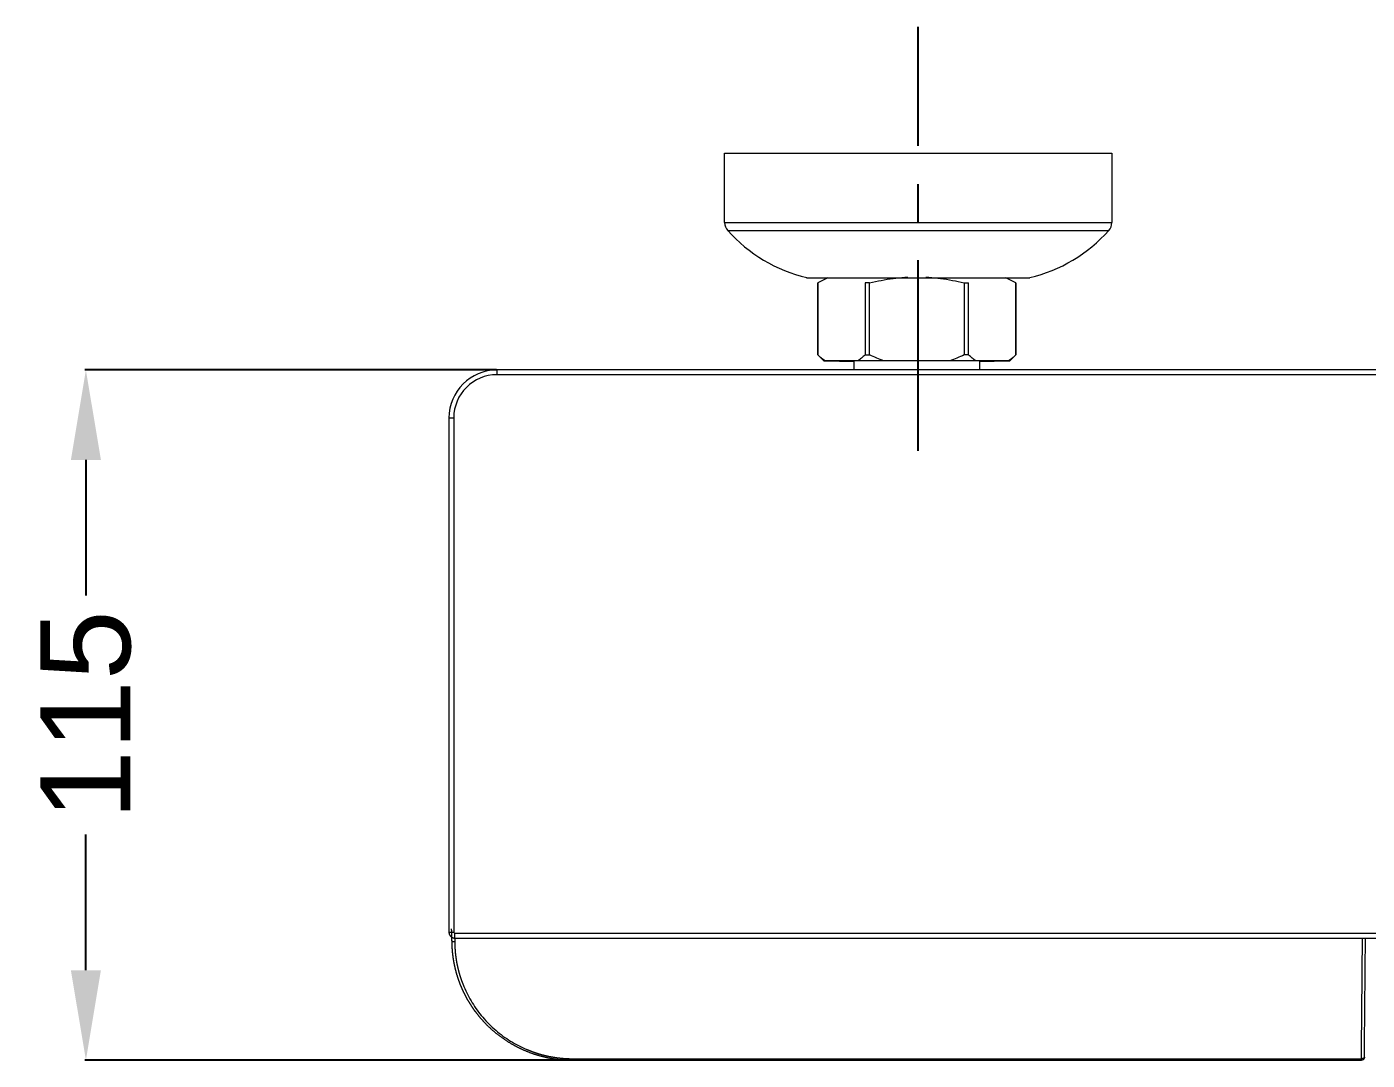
# Model space of a CAD drawing. Header units: millimetres. Extents: x 19741 to 22117, y -10160 to -6800.
# Drawn here: x 20419.7 to 20643, y -7615.1 to -7442.9 of the extents above; entities that cross this region are included whole.
import ezdxf

# ---------------------------------------------------------------- set-up
doc = ezdxf.new("R2010")
doc.units = ezdxf.units.MM
doc.linetypes.add('CENTERX2', pattern=[101.6, 63.5, -12.7, 12.7, -12.7])
doc.layers.add('CENTER', color=1, linetype='CENTERX2')
doc.styles.add('ARIAL', font='arial.ttf')
doc.dimstyles.get("Standard").update_dxf_attribs({"dimtxt": 15, "dimasz": 15, "dimexe": 0.18, "dimexo": 0.0625, "dimgap": 4, "dimtad": 0, "dimdec": 1, "dimdsep": 46, "dimtxsty": 'ARIAL', "dimcen": 0, "dimclrd": 5, "dimclre": 5, "dimclrt": 5, "dimadec": 0, "dimazin": 0, "dimtfac": 1, "dimtdec": 1, "dimtofl": 0, "dimtmove": 0, "dimatfit": 3, "dimfxl": 1, "dimtolj": 1, "dimtzin": 0, "dimarcsym": 0})

# ---------------------------------------------------------------- blocks, each defined once
blk = doc.blocks.new('*D128')
at = {"color": 5, "lineweight": -2, "transparency": 16777216}
for p, q in [((20497.94, -7500.09), (20429.35, -7500.09)), ((20429.53, -7515.09), (20429.53, -7537.69)), ((20429.53, -7600.14), (20429.53, -7577.54)), ((20510.76, -7615.14), (20429.35, -7615.14))]:
    blk.add_line(p, q, dxfattribs=at)
at = {"color": 5, "transparency": 16777216}
for points in [[(20427.03, -7515.09), (20432.03, -7515.09), (20429.53, -7500.09)], [(20427.03, -7600.14), (20432.03, -7600.14), (20429.53, -7615.14)]]:
    blk.add_solid(points, dxfattribs=at)
at = {"layer": 'Defpoints', "color": 0, "transparency": 16777216}
for p in [(20429.53, -7500.09), (20498.01, -7500.09), (20510.83, -7615.14)]:
    blk.add_point(p, dxfattribs=at)
at = {"color": 5, "transparency": 16777216, "insert": (20429.53, -7557.62), "char_height": 15, "attachment_point": 5, "rotation": 90, "style": 'ARIAL'}
blk.add_mtext('\\A1;115', dxfattribs=at)

msp = doc.modelspace()

# ---------------------------------------------------------------- linework, layer by layer
at = {"linetype": 'Continuous', "lineweight": 18}
for p, q in [((20535.94, -7463.97), (20600.44, -7463.97)), ((20535.94, -7475.52), (20535.94, -7463.97)), ((20600.44, -7463.97), (20600.44, -7475.52)), ((20550.07, -7484.77), (20586.31, -7484.77)), ((20553.11, -7484.77), (20551.46, -7485.6)), ((20551.46, -7485.6), (20551.46, -7497.6)), ((20551.46, -7485.6), (20551.46, -7485.6)), ((20584.46, -7485.6), (20582.8, -7484.77)), ((20584.46, -7497.6), (20584.46, -7485.6)), ((20551.46, -7497.6), (20551.46, -7497.6)), ((20551.46, -7497.6), (20552.46, -7498.6)), ((20583.45, -7498.6), (20584.46, -7497.6)), ((20584.46, -7497.6), (20584.46, -7497.6)), ((20787.91, -7500.09), (20498.01, -7500.09)), ((20557.46, -7498.59), (20557.46, -7500.09)), ((20578.46, -7500.09), (20578.46, -7498.59)), ((20490.01, -7508.09), (20490.01, -7593.79)), ((20491.01, -7594.79), (20794.91, -7594.79)), ((20510.56, -7615.14), (20511.09, -7615.14)), ((20511.09, -7615.14), (20642.01, -7615.14)), ((20642.51, -7614.64), (20642.51, -7614.64))]:
    msp.add_line(p, q, dxfattribs=at)
at = {"linetype": 'Continuous', "lineweight": 13}
for p, q in [((20535.94, -7475.52), (20600.44, -7475.52)), ((20536.44, -7476.86), (20599.93, -7476.86)), ((20498.01, -7500.09), (20498.01, -7500.89)), ((20787.91, -7500.89), (20498.01, -7500.89)), ((20490.01, -7508.09), (20490.81, -7508.09)), ((20490.81, -7508.09), (20490.81, -7593.79)), ((20490.01, -7593.79), (20490.81, -7593.79)), ((20491.01, -7593.99), (20794.91, -7593.99)), ((20510.59, -7614.89), (20642.01, -7614.89)), ((20642.01, -7615.14), (20642.01, -7615.14))]:
    msp.add_line(p, q, dxfattribs=at)
at = {"linetype": 'Continuous', "lineweight": 18}
for centre, radius, start, end in [((20537.94, -7475.52), 2, 180, 221.7446), ((20598.44, -7475.52), 2, 318.2554, 0), ((20555.56, -7459.8), 25.61, 221.7446, 256.5609), ((20580.82, -7459.8), 25.61, 283.4391, 318.2554), ((20550.07, -7482.77), 2, 256.5609, 270), ((20586.31, -7482.77), 2, 270, 283.4391), ((20498.01, -7508.09), 8, 90, 180)]:
    msp.add_arc(centre, radius, start, end, dxfattribs=at)
at = {"linetype": 'Continuous', "lineweight": 13}
for centre, radius, start, end in [((20498.01, -7508.09), 7.2, 90, 180), ((20491.01, -7593.79), 0.2, 180, 270)]:
    msp.add_arc(centre, radius, start, end, dxfattribs=at)
at = {"linetype": 'Continuous', "lineweight": 18}
for start_param, end_param in [(3.141593, 6.283185), (0, 0.216132), (2.925461, 3.141593)]:
    msp.add_ellipse((20567.96, -7498.6), major_axis=(-10.75, 0), ratio=0.001071, start_param=start_param, end_param=end_param, dxfattribs=at)
at = {"linetype": 'Continuous', "lineweight": 13}
for major_axis, ratio, start_param, end_param in [((0.496, 0.064), 0.999864, 4.584233, 6.146561), ((0, 0.5), 0.000001, 3.141593, 4.18686)]:
    msp.add_ellipse((20642.01, -7614.64), major_axis=major_axis, ratio=ratio, start_param=start_param, end_param=end_param, dxfattribs=at)
at = {"linetype": 'Continuous', "lineweight": 18}
msp.add_rational_spline([(20549.6, -7484.72), (20549.6, -7484.72), (20557.36, -7484.72), (20568.19, -7484.72), (20579.01, -7484.72), (20586.77, -7484.72), (20586.77, -7484.72)], [1, 0.857845322326, 0.917330936255, 1.21508964198, 0.917330936255, 0.857845322326, 1], degree=3, knots=[0, 0, 0, 0, 0.5, 0.5, 0.5, 1, 1, 1, 1], dxfattribs=at)
for points, knots in [([(20560.08, -7485.58), (20561.38, -7485.27), (20562.68, -7485.02), (20564.64, -7484.76), (20565.3, -7484.69), (20566.13, -7484.64), (20566.29, -7484.63), (20566.46, -7484.62)], [0, 0, 0, 0, 0.615562, 0.615562, 0.923343, 0.923343, 1, 1, 1, 1]), ([(20569.45, -7484.62), (20569.62, -7484.63), (20569.78, -7484.64), (20570.61, -7484.69), (20571.27, -7484.76), (20573.23, -7485.02), (20574.53, -7485.27), (20575.83, -7485.58)], [0, 0, 0, 0, 0.076657, 0.076657, 0.384438, 0.384438, 1, 1, 1, 1]), ([(20552.66, -7498.59), (20552.45, -7498.45), (20552.25, -7498.29), (20551.85, -7497.96), (20551.66, -7497.78), (20551.46, -7497.6)], [0, 0, 0, 0, 0.5, 0.5, 1, 1, 1, 1]), ([(20559.33, -7497.58), (20559.14, -7497.77), (20558.94, -7497.95), (20558.54, -7498.28), (20558.34, -7498.44), (20558.14, -7498.58)], [0, 0, 0, 0, 0.5, 0.5, 1, 1, 1, 1]), ([(20562.48, -7498.58), (20562.07, -7498.44), (20561.67, -7498.28), (20560.87, -7497.95), (20560.47, -7497.77), (20560.08, -7497.58)], [0, 0, 0, 0, 0.5, 0.5, 1, 1, 1, 1]), ([(20575.83, -7497.58), (20575.44, -7497.77), (20575.04, -7497.95), (20574.24, -7498.28), (20573.84, -7498.44), (20573.43, -7498.58)], [0, 0, 0, 0, 0.5, 0.5, 1, 1, 1, 1]), ([(20577.77, -7498.58), (20577.57, -7498.44), (20577.37, -7498.28), (20576.97, -7497.95), (20576.77, -7497.77), (20576.58, -7497.58)], [0, 0, 0, 0, 0.5, 0.5, 1, 1, 1, 1]), ([(20584.45, -7497.6), (20584.25, -7497.78), (20584.06, -7497.96), (20583.66, -7498.29), (20583.46, -7498.45), (20583.25, -7498.59)], [0, 0, 0, 0, 0.5, 0.5, 1, 1, 1, 1]), ([(20490.47, -7595.26), (20490.47, -7595.28), (20490.47, -7595.33), (20490.47, -7595.4), (20490.47, -7595.46), (20490.47, -7595.53), (20490.47, -7595.6), (20490.48, -7595.67), (20490.48, -7595.74), (20490.48, -7595.81), (20490.48, -7595.89), (20490.48, -7595.96), (20490.49, -7596.03), (20490.49, -7596.11), (20490.49, -7596.18), (20490.5, -7596.25), (20490.5, -7596.33), (20490.51, -7596.4), (20490.51, -7596.48), (20490.52, -7596.56), (20490.52, -7596.63), (20490.53, -7596.71), (20490.53, -7596.79), (20490.54, -7596.87), (20490.55, -7596.95), (20490.55, -7597.03), (20490.56, -7597.11), (20490.57, -7597.19), (20490.58, -7597.27), (20490.59, -7597.35), (20490.6, -7597.43), (20490.61, -7597.52), (20490.62, -7597.6), (20490.63, -7597.68), (20490.64, -7597.77), (20490.65, -7597.85), (20490.66, -7597.94), (20490.67, -7598.02), (20490.69, -7598.11), (20490.7, -7598.2), (20490.71, -7598.28), (20490.73, -7598.37), (20490.74, -7598.46), (20490.76, -7598.55), (20490.77, -7598.64), (20490.79, -7598.73), (20490.8, -7598.82), (20490.82, -7598.91), (20490.84, -7599), (20490.86, -7599.09), (20490.87, -7599.18), (20490.89, -7599.27), (20490.91, -7599.36), (20490.93, -7599.46), (20490.95, -7599.55), (20490.98, -7599.64), (20491, -7599.74), (20491.02, -7599.83), (20491.04, -7599.93), (20491.07, -7600.02), (20491.09, -7600.12), (20491.12, -7600.21), (20491.14, -7600.31), (20491.17, -7600.41), (20491.19, -7600.5), (20491.22, -7600.6), (20491.25, -7600.7), (20491.28, -7600.8), (20491.31, -7600.9), (20491.34, -7601), (20491.37, -7601.09), (20491.4, -7601.19), (20491.43, -7601.29), (20491.47, -7601.39), (20491.5, -7601.5), (20491.53, -7601.6), (20491.57, -7601.7), (20491.6, -7601.8), (20491.64, -7601.9), (20491.68, -7602), (20491.72, -7602.1), (20491.75, -7602.21), (20491.79, -7602.31), (20491.83, -7602.41), (20491.87, -7602.52), (20491.92, -7602.62), (20491.96, -7602.72), (20492, -7602.83), (20492.05, -7602.93), (20492.09, -7603.04), (20492.14, -7603.14), (20492.18, -7603.25), (20492.23, -7603.35), (20492.28, -7603.46), (20492.33, -7603.56), (20492.38, -7603.67), (20492.43, -7603.78), (20492.48, -7603.88), (20492.53, -7603.99), (20492.58, -7604.09), (20492.64, -7604.2), (20492.69, -7604.31), (20492.75, -7604.41), (20492.81, -7604.52), (20492.86, -7604.63), (20492.92, -7604.74), (20492.98, -7604.84), (20493.04, -7604.95), (20493.1, -7605.06), (20493.16, -7605.17), (20493.23, -7605.27), (20493.29, -7605.38), (20493.36, -7605.49), (20493.42, -7605.6), (20493.49, -7605.7), (20493.56, -7605.81), (20493.63, -7605.92), (20493.7, -7606.03), (20493.77, -7606.13), (20493.84, -7606.24), (20493.91, -7606.35), (20493.99, -7606.46), (20494.06, -7606.57), (20494.14, -7606.67), (20494.21, -7606.78), (20494.29, -7606.89), (20494.37, -7606.99), (20494.45, -7607.1), (20494.53, -7607.21), (20494.61, -7607.32), (20494.7, -7607.42), (20494.78, -7607.53), (20494.87, -7607.64), (20494.95, -7607.74), (20495.04, -7607.85), (20495.13, -7607.96), (20495.22, -7608.06), (20495.31, -7608.17), (20495.4, -7608.27), (20495.49, -7608.38), (20495.59, -7608.48), (20495.68, -7608.59), (20495.78, -7608.69), (20495.88, -7608.8), (20495.98, -7608.9), (20496.08, -7609), (20496.18, -7609.11), (20496.29, -7609.22), (20496.42, -7609.35), (20496.57, -7609.5), (20496.72, -7609.64), (20496.86, -7609.77), (20497.01, -7609.91), (20497.16, -7610.04), (20497.31, -7610.18), (20497.46, -7610.31), (20497.61, -7610.43), (20497.77, -7610.56), (20497.92, -7610.68), (20498.07, -7610.8), (20498.23, -7610.92), (20498.38, -7611.04), (20498.53, -7611.16), (20498.69, -7611.27), (20498.84, -7611.38), (20499, -7611.49), (20499.16, -7611.6), (20499.31, -7611.71), (20499.47, -7611.81), (20499.63, -7611.92), (20499.79, -7612.02), (20499.94, -7612.11), (20500.1, -7612.21), (20500.26, -7612.31), (20500.42, -7612.4), (20500.58, -7612.49), (20500.74, -7612.58), (20500.89, -7612.67), (20501.05, -7612.75), (20501.21, -7612.84), (20501.37, -7612.92), (20501.53, -7613), (20501.69, -7613.08), (20501.85, -7613.15), (20502.01, -7613.23), (20502.17, -7613.3), (20502.32, -7613.38), (20502.48, -7613.45), (20502.64, -7613.51), (20502.8, -7613.58), (20502.96, -7613.65), (20503.12, -7613.71), (20503.27, -7613.77), (20503.43, -7613.83), (20503.59, -7613.89), (20503.74, -7613.95), (20503.9, -7614), (20504.06, -7614.06), (20504.21, -7614.11), (20504.37, -7614.16), (20504.52, -7614.21), (20504.68, -7614.26), (20504.83, -7614.3), (20504.99, -7614.35), (20505.14, -7614.39), (20505.29, -7614.43), (20505.44, -7614.47), (20505.6, -7614.51), (20505.75, -7614.55), (20505.9, -7614.59), (20506.05, -7614.62), (20506.2, -7614.66), (20506.35, -7614.69), (20506.49, -7614.72), (20506.64, -7614.75), (20506.79, -7614.78), (20506.94, -7614.81), (20507.08, -7614.83), (20507.23, -7614.86), (20507.37, -7614.88), (20507.51, -7614.9), (20507.66, -7614.93), (20507.8, -7614.95), (20507.94, -7614.97), (20508.08, -7614.98), (20508.22, -7615), (20508.36, -7615.02), (20508.5, -7615.03), (20508.64, -7615.05), (20508.77, -7615.06), (20508.91, -7615.07), (20509.04, -7615.08), (20509.18, -7615.09), (20509.31, -7615.1), (20509.44, -7615.11), (20509.57, -7615.11), (20509.7, -7615.12), (20509.83, -7615.13), (20509.96, -7615.13), (20510.09, -7615.13), (20510.22, -7615.14), (20510.34, -7615.14), (20510.47, -7615.14), (20510.55, -7615.14), (20510.59, -7615.14)], [0, 0, 0, 0, 0.00212, 0.004258, 0.006414, 0.008587, 0.010778, 0.012987, 0.015214, 0.017459, 0.019722, 0.022002, 0.024301, 0.026617, 0.028951, 0.031302, 0.033672, 0.036059, 0.038464, 0.040887, 0.043328, 0.045786, 0.048263, 0.050757, 0.053269, 0.055798, 0.058346, 0.060911, 0.063494, 0.066094, 0.068713, 0.071349, 0.074003, 0.076674, 0.079364, 0.082071, 0.084795, 0.087537, 0.090297, 0.093075, 0.09587, 0.098683, 0.101514, 0.104362, 0.107228, 0.110112, 0.113013, 0.115932, 0.118868, 0.121823, 0.124795, 0.127784, 0.130792, 0.133817, 0.13686, 0.13992, 0.142998, 0.146094, 0.149208, 0.152339, 0.155488, 0.158655, 0.16184, 0.165042, 0.168262, 0.171499, 0.174755, 0.178028, 0.181318, 0.184627, 0.187953, 0.191297, 0.194659, 0.198038, 0.201435, 0.20485, 0.208282, 0.211733, 0.2152, 0.218686, 0.22219, 0.225711, 0.22925, 0.232806, 0.236381, 0.239973, 0.243583, 0.247211, 0.250856, 0.254519, 0.2582, 0.261899, 0.265616, 0.26935, 0.273102, 0.276871, 0.280659, 0.284464, 0.288287, 0.292128, 0.295986, 0.299862, 0.303756, 0.307667, 0.311597, 0.315543, 0.319508, 0.323491, 0.327491, 0.331509, 0.335544, 0.339598, 0.343669, 0.347758, 0.351864, 0.355989, 0.360131, 0.364291, 0.368469, 0.372665, 0.376878, 0.381109, 0.385358, 0.389625, 0.393909, 0.398212, 0.402532, 0.40687, 0.411225, 0.415599, 0.41999, 0.424399, 0.428826, 0.43327, 0.437733, 0.442213, 0.446711, 0.451227, 0.45576, 0.460312, 0.464881, 0.469468, 0.474073, 0.478696, 0.483337, 0.487995, 0.492672, 0.497366, 0.503993, 0.510592, 0.517161, 0.523701, 0.530212, 0.536693, 0.543145, 0.549568, 0.555962, 0.562326, 0.568661, 0.574967, 0.581243, 0.58749, 0.593708, 0.599897, 0.606056, 0.612187, 0.618288, 0.624359, 0.630402, 0.636416, 0.6424, 0.648355, 0.654281, 0.660178, 0.666045, 0.671883, 0.677692, 0.683471, 0.689221, 0.694942, 0.700633, 0.706295, 0.711928, 0.717532, 0.723107, 0.728652, 0.734168, 0.739655, 0.745113, 0.750542, 0.755941, 0.761311, 0.766651, 0.771962, 0.777244, 0.782496, 0.787719, 0.792912, 0.798076, 0.803211, 0.808316, 0.813392, 0.818438, 0.823455, 0.828443, 0.833401, 0.83833, 0.84323, 0.8481, 0.852941, 0.857752, 0.862534, 0.867287, 0.87201, 0.876704, 0.881368, 0.886003, 0.890608, 0.895184, 0.899731, 0.904248, 0.908736, 0.913194, 0.917623, 0.922023, 0.926394, 0.930735, 0.935047, 0.939329, 0.943582, 0.947805, 0.951998, 0.956162, 0.960297, 0.964401, 0.968476, 0.972521, 0.976536, 0.980521, 0.984477, 0.988403, 0.992298, 0.996164, 1, 1, 1, 1]), ([(20490.97, -7595.34), (20490.97, -7595.37), (20490.97, -7595.42), (20490.97, -7595.49), (20490.97, -7595.56), (20490.97, -7595.64), (20490.97, -7595.71), (20490.98, -7595.78), (20490.98, -7595.85), (20490.98, -7595.93), (20490.98, -7596), (20490.98, -7596.07), (20490.99, -7596.14), (20490.99, -7596.22), (20490.99, -7596.29), (20491, -7596.36), (20491, -7596.43), (20491.01, -7596.5), (20491.01, -7596.58), (20491.02, -7596.65), (20491.02, -7596.72), (20491.03, -7596.79), (20491.03, -7596.86), (20491.04, -7596.94), (20491.04, -7597.01), (20491.05, -7597.08), (20491.06, -7597.15), (20491.06, -7597.22), (20491.07, -7597.3), (20491.08, -7597.37), (20491.09, -7597.44), (20491.09, -7597.51), (20491.1, -7597.58), (20491.11, -7597.65), (20491.12, -7597.72), (20491.13, -7597.8), (20491.14, -7597.87), (20491.15, -7597.94), (20491.16, -7598.01), (20491.17, -7598.08), (20491.18, -7598.15), (20491.19, -7598.22), (20491.2, -7598.29), (20491.21, -7598.36), (20491.22, -7598.43), (20491.23, -7598.51), (20491.24, -7598.58), (20491.26, -7598.65), (20491.27, -7598.72), (20491.28, -7598.79), (20491.29, -7598.86), (20491.31, -7598.93), (20491.32, -7599), (20491.33, -7599.07), (20491.35, -7599.14), (20491.36, -7599.21), (20491.38, -7599.28), (20491.39, -7599.35), (20491.41, -7599.42), (20491.42, -7599.49), (20491.44, -7599.56), (20491.45, -7599.63), (20491.47, -7599.7), (20491.49, -7599.77), (20491.5, -7599.84), (20491.52, -7599.91), (20491.54, -7599.98), (20491.55, -7600.05), (20491.57, -7600.12), (20491.59, -7600.19), (20491.61, -7600.26), (20491.63, -7600.33), (20491.64, -7600.4), (20491.66, -7600.47), (20491.68, -7600.53), (20491.7, -7600.6), (20491.72, -7600.67), (20491.74, -7600.74), (20491.76, -7600.81), (20491.78, -7600.88), (20491.8, -7600.95), (20491.82, -7601.02), (20491.85, -7601.09), (20491.87, -7601.16), (20491.89, -7601.22), (20491.91, -7601.29), (20491.93, -7601.36), (20491.96, -7601.43), (20491.98, -7601.5), (20492, -7601.57), (20492.03, -7601.64), (20492.05, -7601.7), (20492.07, -7601.77), (20492.1, -7601.84), (20492.12, -7601.91), (20492.15, -7601.98), (20492.17, -7602.04), (20492.2, -7602.11), (20492.22, -7602.18), (20492.25, -7602.25), (20492.27, -7602.32), (20492.3, -7602.38), (20492.33, -7602.45), (20492.35, -7602.52), (20492.38, -7602.59), (20492.41, -7602.65), (20492.44, -7602.72), (20492.46, -7602.79), (20492.68, -7603.3), (20493.12, -7604.25), (20493.86, -7605.57), (20494.7, -7606.82), (20495.63, -7608), (20496.67, -7609.12), (20497.79, -7610.17), (20498.99, -7611.12), (20500.25, -7611.97), (20501.57, -7612.72), (20502.53, -7613.16), (20503.08, -7613.39), (20503.19, -7613.44), (20503.3, -7613.48), (20503.41, -7613.53), (20503.52, -7613.57), (20503.64, -7613.62), (20503.75, -7613.66), (20503.86, -7613.7), (20503.98, -7613.74), (20504.09, -7613.78), (20504.2, -7613.82), (20504.31, -7613.86), (20504.43, -7613.9), (20504.54, -7613.93), (20504.65, -7613.97), (20504.77, -7614.01), (20504.88, -7614.04), (20505, -7614.08), (20505.11, -7614.11), (20505.22, -7614.14), (20505.34, -7614.18), (20505.45, -7614.21), (20505.57, -7614.24), (20505.68, -7614.27), (20505.8, -7614.3), (20505.91, -7614.33), (20506.02, -7614.35), (20506.14, -7614.38), (20506.25, -7614.41), (20506.37, -7614.43), (20506.49, -7614.46), (20506.6, -7614.48), (20506.72, -7614.51), (20506.83, -7614.53), (20506.95, -7614.55), (20507.06, -7614.57), (20507.18, -7614.59), (20507.3, -7614.61), (20507.41, -7614.63), (20507.53, -7614.65), (20507.64, -7614.67), (20507.76, -7614.69), (20507.88, -7614.7), (20507.99, -7614.72), (20508.11, -7614.74), (20508.23, -7614.75), (20508.35, -7614.76), (20508.46, -7614.78), (20508.58, -7614.79), (20508.7, -7614.8), (20508.81, -7614.81), (20508.93, -7614.82), (20509.05, -7614.83), (20509.17, -7614.84), (20509.29, -7614.85), (20509.4, -7614.86), (20509.52, -7614.86), (20509.64, -7614.87), (20509.76, -7614.87), (20509.88, -7614.88), (20510, -7614.88), (20510.11, -7614.89), (20510.23, -7614.89), (20510.35, -7614.89), (20510.47, -7614.89), (20510.55, -7614.89), (20510.59, -7614.89)], [0, 0, 0, 0, 0.002339, 0.004676, 0.007013, 0.009349, 0.011684, 0.014018, 0.016351, 0.018684, 0.021015, 0.023346, 0.025677, 0.028006, 0.030335, 0.032663, 0.034991, 0.037318, 0.039645, 0.041971, 0.044297, 0.046622, 0.048947, 0.051271, 0.053596, 0.055919, 0.058243, 0.060566, 0.062889, 0.065212, 0.067535, 0.069857, 0.07218, 0.074502, 0.076824, 0.079147, 0.081469, 0.083791, 0.086114, 0.088436, 0.090759, 0.093081, 0.095404, 0.097728, 0.100051, 0.102375, 0.104699, 0.107023, 0.109348, 0.111673, 0.113998, 0.116324, 0.118651, 0.120978, 0.123306, 0.125634, 0.127962, 0.130292, 0.132622, 0.134953, 0.137284, 0.139616, 0.141949, 0.144283, 0.146618, 0.148953, 0.15129, 0.153627, 0.155965, 0.158305, 0.160645, 0.162986, 0.165329, 0.167672, 0.170017, 0.172363, 0.17471, 0.177058, 0.179408, 0.181759, 0.184111, 0.186464, 0.188819, 0.191175, 0.193533, 0.195892, 0.198253, 0.200615, 0.202978, 0.205344, 0.20771, 0.210079, 0.212449, 0.21482, 0.217194, 0.219569, 0.221946, 0.224325, 0.226705, 0.229088, 0.231472, 0.233858, 0.236246, 0.238636, 0.241028, 0.243422, 0.245818, 0.248216, 0.250617, 0.300906, 0.35082, 0.400618, 0.450559, 0.500904, 0.552135, 0.602433, 0.652087, 0.701398, 0.750673, 0.754586, 0.758491, 0.762389, 0.766279, 0.770162, 0.774038, 0.777907, 0.781769, 0.785624, 0.789473, 0.793316, 0.797153, 0.800983, 0.804808, 0.808627, 0.812441, 0.816249, 0.820052, 0.82385, 0.827644, 0.831433, 0.835217, 0.838997, 0.842773, 0.846545, 0.850314, 0.854078, 0.857839, 0.861598, 0.865353, 0.869105, 0.872854, 0.876601, 0.880345, 0.884088, 0.887828, 0.891567, 0.895303, 0.899039, 0.902773, 0.906506, 0.910238, 0.91397, 0.9177, 0.921431, 0.925161, 0.928891, 0.932622, 0.936352, 0.940084, 0.943816, 0.947548, 0.951282, 0.955017, 0.958754, 0.962492, 0.966232, 0.969974, 0.973718, 0.977464, 0.981213, 0.984964, 0.988718, 0.992476, 0.996236, 1, 1, 1, 1]), ([(20642.01, -7614.89), (20642.03, -7613.23), (20642.04, -7611.53), (20642.08, -7608.04), (20642.09, -7606.25), (20642.13, -7602.63), (20642.14, -7600.79), (20642.17, -7597.56), (20642.18, -7596.19), (20642.19, -7594.81)], [0, 0, 0, 0, 0.268182, 0.268182, 0.536364, 0.536364, 0.804546, 0.804546, 1, 1, 1, 1]), ([(20642.51, -7614.65), (20642.51, -7614.73), (20642.46, -7614.77), (20642.26, -7614.87), (20642.13, -7614.89), (20642.01, -7614.89)], [0, 0, 0, 0, 0.5, 0.5, 1, 1, 1, 1])]:
    msp.add_open_spline(points, degree=3, knots=knots, dxfattribs=at)
for points in [[(20551.46, -7497.6), (20551.46, -7485.6)], [(20559.33, -7485.58), (20559.33, -7497.58)], [(20560.08, -7497.58), (20560.08, -7485.58)], [(20575.83, -7485.58), (20575.83, -7497.58)], [(20576.58, -7497.58), (20576.58, -7485.58)], [(20584.45, -7485.6), (20584.45, -7497.6)], [(20558.14, -7498.58), (20552.66, -7498.59)], [(20552.66, -7498.6), (20557.46, -7498.61)], [(20573.43, -7498.58), (20562.48, -7498.58)], [(20583.25, -7498.59), (20577.77, -7498.58)], [(20578.46, -7498.61), (20583.25, -7498.6)]]:
    msp.add_open_spline(points, degree=1, dxfattribs=at)
for points, weights, degree in [([(20560.08, -7485.58), (20559.7, -7485.58), (20559.33, -7485.58)], [1, 0.999658926781, 1], 2), ([(20575.83, -7485.58), (20576.21, -7485.58), (20576.58, -7485.58)], [1, 0.999658926781, 1], 2), ([(20584.46, -7485.6), (20584.46, -7485.6), (20584.45, -7485.6)], [1, 0.99991472806, 1], 2), ([(20551.46, -7497.6), (20551.46, -7497.6), (20551.46, -7497.6)], [1, 0.99991472806, 1], 2), ([(20559.33, -7497.58), (20559.7, -7497.58), (20560.08, -7497.58)], [1, 0.999658926781, 1], 2), ([(20576.58, -7497.58), (20576.21, -7497.58), (20575.83, -7497.58)], [1, 0.999658926781, 1], 2), ([(20584.46, -7497.6), (20584.46, -7497.6), (20584.45, -7497.6)], [1, 0.99991472806, 1], 2), ([(20552.66, -7498.59), (20552.25, -7498.6), (20552.66, -7498.6)], [1, 0.986837492735, 1], 2), ([(20562.48, -7498.58), (20560.1, -7498.58), (20558.14, -7498.58)], [1, 0.986837492735, 1], 2), ([(20577.77, -7498.58), (20575.81, -7498.58), (20573.43, -7498.58)], [1, 0.986837492735, 1], 2), ([(20583.25, -7498.6), (20583.66, -7498.6), (20583.25, -7498.59)], [1, 0.986837492735, 1], 2), ([(20490.01, -7593.79), (20490.01, -7594.38), (20490.42, -7594.79), (20491.01, -7594.79)], [1, 0.804737853589, 0.804737853655, 1], 3), ([(20490.47, -7595.26), (20490.47, -7594.27), (20490.46, -7593.27)], [1, 0.999854300781, 0.999995405953], 2), ([(20642.51, -7614.64), (20642.6, -7605.38), (20642.69, -7594.83)], [1, 0.980943591237, 0.993385640005], 2), ([(20510.59, -7615.14), (20510.59, -7615.14), (20510.59, -7615.05), (20510.59, -7614.89)], [1.01817120582, 0.968384101364, 1.02090538778, 1.17573506507], 3), ([(20642.51, -7614.65), (20642.51, -7615.14), (20642.01, -7615.14)], [1, 0.710542529928, 1], 2), ([(20642.51, -7614.65), (20642.51, -7614.64), (20642.51, -7614.64)], [1, 0.999992315508, 1], 2)]:
    msp.add_rational_spline(points, weights, degree=degree, dxfattribs=at)
at = {"linetype": 'Continuous', "lineweight": 13}
msp.add_rational_spline([(20491.01, -7594.79), (20491.01, -7594.79), (20491.01, -7594.45), (20491.01, -7593.99)], [0.999546711793, 0.801896275482, 0.808182529322, 1], degree=3, dxfattribs=at)
msp.add_open_spline([(20490.47, -7595.26), (20490.47, -7595.27), (20490.47, -7595.27), (20490.48, -7595.28), (20490.49, -7595.29), (20490.52, -7595.3), (20490.53, -7595.3), (20490.57, -7595.31), (20490.59, -7595.32), (20490.62, -7595.32), (20490.64, -7595.32), (20490.66, -7595.33), (20490.67, -7595.33), (20490.72, -7595.33), (20490.74, -7595.34), (20490.81, -7595.34), (20490.84, -7595.34), (20490.9, -7595.34), (20490.94, -7595.34), (20490.97, -7595.34)], degree=3, knots=[0, 0, 0, 0, 0.125, 0.125, 0.25, 0.25, 0.375, 0.375, 0.5, 0.5, 0.5625, 0.5625, 0.625, 0.625, 0.75, 0.75, 0.875, 0.875, 1, 1, 1, 1], dxfattribs=at)
msp.add_open_spline([(20490.97, -7594.78), (20490.97, -7594.97), (20490.97, -7595.16), (20490.97, -7595.34)], degree=3, dxfattribs=at)
at = {"layer": 'CENTER', "ltscale": 0.5}
msp.add_line((20568.19, -7513.56), (20568.19, -7442.9), dxfattribs=at)

# ---------------------------------------------------------------- dimensions: what is measured, and where the dimension line sits
dim = msp.add_linear_dim(base=(20429.5291, -7500.0907), p1=(20510.8258, -7615.1402), p2=(20498.0052, -7500.0907), angle=90, dimstyle='Standard')
dim.commit()
dim.dimension.update_dxf_attribs({"geometry": '*D128', "text_midpoint": (20429.5291, -7557.6154)})

doc.saveas('drawing.dxf')
